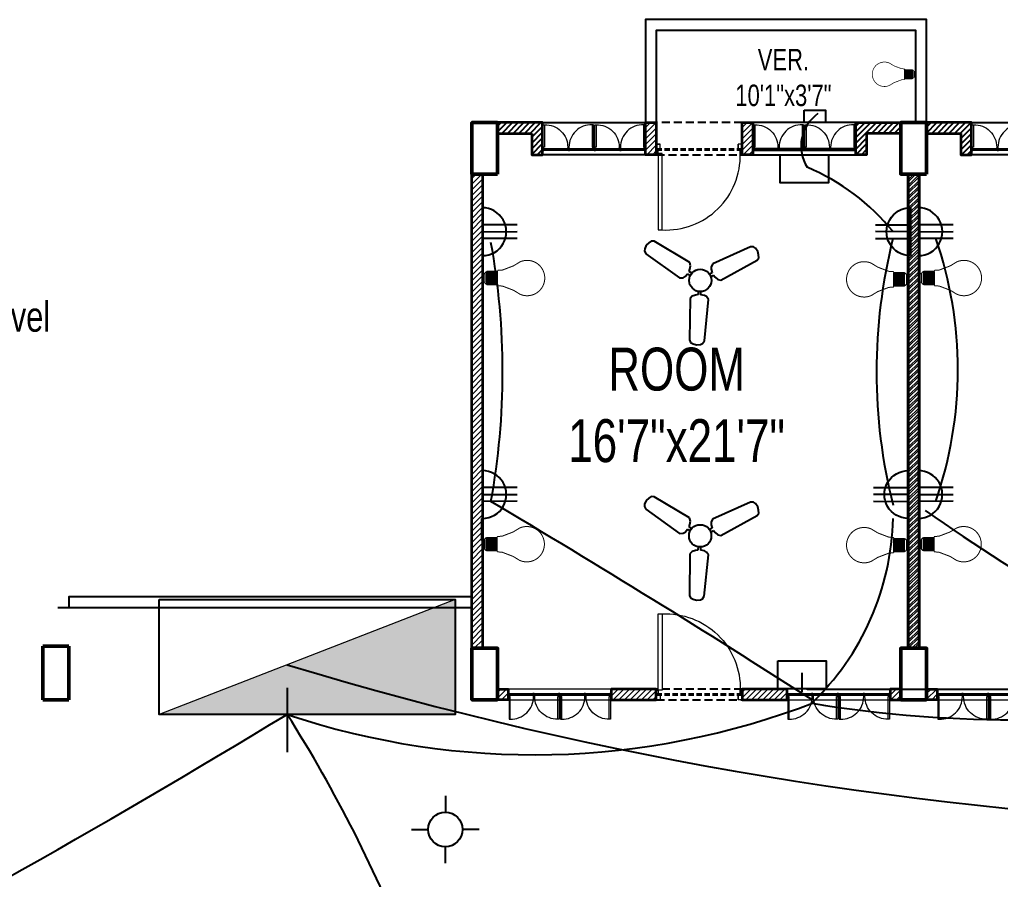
# Model space of a CAD drawing. Header units: inches. Extents: x -20263 to 10253, y -4567 to 3195.
# Drawn here: x 552.7 to 1010, y -1199.2 to -798.6 of the extents above; entities that cross this region are included whole.
import ezdxf

# ---------------------------------------------------------------- set-up
doc = ezdxf.new("R2010")
doc.units = ezdxf.units.IN
doc.header["$MEASUREMENT"] = 0
doc.linetypes.add('ACAD_ISO02W100', pattern=[15, 12, -3])
doc.linetypes.add('DASHED2', pattern=[0.375, 0.25, -0.125])
for name, color, linetype, lineweight in [('A-TEXT', 7, 'Continuous', 5), ('ar-DOOR-WOOD', 44, 'Continuous', 0), ('column', 1, 'Continuous', 50), ('Main Wall', 250, 'Continuous', 13), ('WALL_SEC_', 170, 'Continuous', 25), ('walll', 7, 'Continuous', 30)]:
    doc.layers.add(name, color=color, linetype=linetype, lineweight=lineweight)
for name, color, linetype in [('conduit', 160, 'Continuous'), ('e conduit sdb to swicth', 160, 'Continuous'), ('liveline', 1, 'Continuous')]:
    doc.layers.add(name, color=color, linetype=linetype)
doc.layers.add('hatch brick', color=32, linetype='Continuous', lineweight=0, transparency=0.4)
doc.styles.add('SIMPLE', font='romantic.ttf')
doc.styles.get("Standard").update_dxf_attribs({"font": 'arial.ttf'})
doc.dimstyles.get("Standard").update_dxf_attribs({"dimtxt": 0.18, "dimasz": 0.18, "dimexe": 0.18, "dimexo": 0.0625, "dimgap": 0.09, "dimtad": 0, "dimtih": 1, "dimtoh": 1, "dimdec": 4, "dimzin": 0, "dimdsep": 46, "dimtxsty": 'Standard', "dimcen": 0.09, "dimadec": 0, "dimazin": 0, "dimtfac": 1, "dimtdec": 4, "dimtofl": 0, "dimtmove": 0, "dimatfit": 3, "dimfxl": 1, "dimtolj": 1, "dimtzin": 0, "dimarcsym": 0})
pattern_1 = [(45, (-1497526.4206, -134080.5653), (-1.3258252147, 1.3258252147), [])]

# ---------------------------------------------------------------- blocks, each defined once
blk = doc.blocks.new('DOOR_45')
at = {"layer": 'ar-DOOR-WOOD'}
for p, q in [((-11008.75, 15426.44), (-11008.75, 15424.44)), ((-10968.75, 15426.44), (-11008.75, 15426.44)), ((-10968.75, 15427.44), (-10963.75, 15427.44)), ((-10968.75, 15427.44), (-10968.75, 15426.44)), ((-10968.75, 15424.44), (-10968.75, 15426.44)), ((-10968.75, 15426.44), (-10966.75, 15426.44)), ((-10966.75, 15426.44), (-10966.75, 15425.44)), ((-10966.75, 15425.44), (-10963.75, 15425.44)), ((-10963.75, 15427.44), (-10963.75, 15425.44)), ((-11008.75, 15424.44), (-10968.75, 15424.44)), ((-10968.75, 15382.44), (-10968.75, 15383.44)), ((-10968.75, 15383.44), (-10966.75, 15383.44)), ((-10966.75, 15384.44), (-10963.75, 15384.44)), ((-10966.75, 15383.44), (-10966.75, 15384.44)), ((-10963.75, 15382.44), (-10963.75, 15384.44)), ((-10968.75, 15382.44), (-10963.75, 15382.44))]:
    blk.add_line(p, q, dxfattribs=at)
for points in [[(-10968.75, 15426.44), (-11008.75, 15426.44), (-11008.75, 15424.44), (-10968.75, 15424.44)], [(-10963.75, 15427.44), (-10968.75, 15427.44), (-10968.75, 15426.44), (-10966.75, 15426.44), (-10966.75, 15425.44), (-10963.75, 15425.44)], [(-10968.75, 15383.44), (-10968.75, 15382.44), (-10963.75, 15382.44), (-10963.75, 15384.44), (-10966.75, 15384.44), (-10966.75, 15383.44)]]:
    blk.add_lwpolyline(points, close=True, dxfattribs=at)
blk.add_arc((-10969.89, 15422.35), 38.92, 176.9083, 271.677, dxfattribs=at)
blk = doc.blocks.new('DOOR_40')
at = {"layer": 'ar-DOOR-WOOD'}
for p, q in [((-11029.1, 15421.4), (-11064.1, 15421.4)), ((-11064.1, 15421.4), (-11064.1, 15419.4)), ((-11064.1, 15419.4), (-11029.1, 15419.4)), ((-11029.1, 15422.4), (-11024.1, 15422.4)), ((-11029.1, 15422.4), (-11029.1, 15421.4)), ((-11029.1, 15419.4), (-11029.1, 15421.4)), ((-11029.1, 15421.4), (-11027.1, 15421.4)), ((-11027.1, 15421.4), (-11027.1, 15420.4)), ((-11027.1, 15420.4), (-11024.1, 15420.4)), ((-11024.1, 15422.4), (-11024.1, 15420.4)), ((-11029.1, 15383.4), (-11027.1, 15383.4)), ((-11029.1, 15382.4), (-11029.1, 15383.4)), ((-11029.1, 15382.4), (-11024.1, 15382.4)), ((-11027.1, 15383.4), (-11027.1, 15384.4)), ((-11027.1, 15384.4), (-11024.1, 15384.4)), ((-11024.1, 15382.4), (-11024.1, 15384.4))]:
    blk.add_line(p, q, dxfattribs=at)
blk.add_arc((-11029.4, 15418.2), 34.8, 178.03, 270.3561, dxfattribs=at)
blk = doc.blocks.new('room 1')
h = blk.add_hatch()
h.set_pattern_fill('ANSI31', color=256, scale=15)
h.paths.add_polyline_path([(1498318.01, 133229.01), (1498318.01, 133219.01), (1498323.01, 133219.01), (1498323.01, 133234.01), (1498302.01, 133234.01), (1498302.01, 133229.01), (1498302.01, 133229.01)])
h = blk.add_hatch()
h.set_pattern_fill('ANSI31', color=256, scale=15)
h.paths.add_polyline_path([(1498474.01, 133229.01), (1498474.01, 133219.01), (1498469.01, 133219.01), (1498469.01, 133234.01), (1498490.01, 133234.01), (1498490.01, 133229.01), (1498490.01, 133229.01)])
at = {"layer": 'hatch brick'}
h = blk.add_hatch(dxfattribs=at)
h.set_pattern_fill('ANSI31', color=256, scale=15)
h.set_pattern_definition([(45, (69, 2), (-1.3258252147, 1.3258252147), [])])
h.paths.add_polyline_path([(1498376.01, 133234.01), (1498376.01, 133219.01), (1498376.01, 133219.01), (1498371.01, 133219.01), (1498371.01, 133234.01)])
h = blk.add_hatch(dxfattribs=at)
h.set_pattern_fill('ANSI31', color=256, scale=15)
h.set_pattern_definition([(45, (114, 2), (-1.3258252147, 1.3258252147), [])])
h.paths.add_polyline_path([(1498421.01, 133234.01), (1498421.01, 133219.01), (1498421.01, 133219.01), (1498416.01, 133219.01), (1498416.01, 133234.01)])
h = blk.add_hatch(dxfattribs=at)
h.set_pattern_fill('ANSI31', color=256, scale=15)
h.paths.add_polyline_path([(1498298.51, 132989.01), (1498293.51, 132989.01), (1498293.51, 133210.01), (1498298.51, 133210.01)])
h = blk.add_hatch(dxfattribs=at)
h.set_pattern_fill('ANSI31', color=256, scale=15)
h.paths.add_polyline_path([(1498493.51, 132989.01), (1498498.51, 132989.01), (1498498.51, 133210.01), (1498493.51, 133210.01)])
h = blk.add_hatch(dxfattribs=at)
h.set_pattern_fill('ANSI31', color=256, scale=15)
h.set_pattern_definition([(45, (-14.5, 0), (-1.3258252147, 1.3258252147), [])])
h.paths.add_polyline_path([(1498302.01, 132970.01), (1498307.01, 132970.01), (1498307.01, 132965.01), (1498302.01, 132965.01)])
h = blk.add_hatch(dxfattribs=at)
h.set_pattern_fill('ANSI31', color=256, scale=15)
h.set_pattern_definition([(45, (-5, -252), (-1.3258252147, 1.3258252147), [])])
h.paths.add_polyline_path([(1498376.01, 132970.01), (1498355.01, 132970.01), (1498355.01, 132965.01), (1498376.01, 132965.01)])
h = blk.add_hatch(dxfattribs=at)
h.set_pattern_fill('ANSI31', color=256, scale=15)
h.set_pattern_definition([(45, (1.2113, 4e-09), (-1.3258252147, 1.3258252147), [])])
h.paths.add_polyline_path([(1498437.01, 132970.01), (1498416.01, 132970.01), (1498416.01, 132965.01), (1498437.01, 132965.01)])
h = blk.add_hatch(dxfattribs=at)
h.set_pattern_fill('ANSI31', color=256, scale=15)
h.paths.add_polyline_path([(1498490.01, 132970.01), (1498485.01, 132970.01), (1498485.01, 132965.01), (1498490.01, 132965.01)])
for points in [[(1498323.01, 133234.01), (1498371.01, 133234.01), (1498371.01, 133219.01), (1498323.01, 133219.01)], [(1498469.01, 133234.01), (1498421.01, 133234.01), (1498421.01, 133219.01), (1498469.01, 133219.01)]]:
    blk.add_lwpolyline(points, close=True)
at = {"linetype": 'DASHED2', "ltscale": 15}
for points in [[(1498376.01, 133219.01), (1498416.01, 133219.01), (1498416.01, 133234.01), (1498376.01, 133234.01)], [(1498376.01, 132965.01), (1498416.01, 132965.01), (1498416.01, 132970.01), (1498376.01, 132970.01)]]:
    blk.add_lwpolyline(points, close=True, dxfattribs=at)
at = {"layer": 'Main Wall', "color": 1, "lineweight": 50}
for points in [[(1498302.01, 133210.01), (1498290.01, 133210.01), (1498290.01, 133234.01), (1498302.01, 133234.01), (1498302.01, 133210.01)], [(1498502.01, 133210.01), (1498490.01, 133210.01), (1498490.01, 133234.01), (1498502.01, 133234.01), (1498502.01, 133210.01)], [(1498302.01, 132965.01), (1498290.01, 132965.01), (1498290.01, 132989.01), (1498302.01, 132989.01), (1498302.01, 132965.01)], [(1498502.01, 132965.01), (1498490.01, 132965.01), (1498490.01, 132989.01), (1498502.01, 132989.01), (1498502.01, 132965.01)]]:
    blk.add_lwpolyline(points, dxfattribs=at)
at = {"layer": 'Main Wall', "lineweight": 35}
for points in [[(1498318.01, 133229.01), (1498318.01, 133219.01), (1498323.01, 133219.01), (1498323.01, 133234.01), (1498302.01, 133234.01), (1498302.01, 133229.01), (1498302.01, 133229.01), (1498302.01, 133229.01), (1498318.01, 133229.01)], [(1498474.01, 133229.01), (1498474.01, 133219.01), (1498469.01, 133219.01), (1498469.01, 133234.01), (1498490.01, 133234.01), (1498490.01, 133229.01), (1498490.01, 133229.01), (1498490.01, 133229.01), (1498474.01, 133229.01)], [(1498376.01, 132970.01), (1498376.01, 132970.01), (1498355.01, 132970.01), (1498355.01, 132965.01), (1498376.01, 132965.01), (1498376.01, 132970.01)]]:
    blk.add_lwpolyline(points, dxfattribs=at)
for points in [[(1498376.01, 133234.01), (1498376.01, 133219.01), (1498376.01, 133219.01), (1498376.01, 133219.01), (1498371.01, 133219.01), (1498371.01, 133234.01)], [(1498421.01, 133234.01), (1498421.01, 133219.01), (1498421.01, 133219.01), (1498421.01, 133219.01), (1498416.01, 133219.01), (1498416.01, 133234.01)], [(1498298.51, 132989.01), (1498293.51, 132989.01), (1498293.51, 133210.01), (1498298.51, 133210.01)], [(1498493.51, 132989.01), (1498498.51, 132989.01), (1498498.51, 133210.01), (1498493.51, 133210.01)], [(1498302.01, 132970.01), (1498307.01, 132970.01), (1498307.01, 132965.01), (1498302.01, 132965.01)], [(1498437.01, 132970.01), (1498416.01, 132970.01), (1498416.01, 132965.01), (1498437.01, 132965.01)], [(1498490.01, 132970.01), (1498485.01, 132970.01), (1498485.01, 132965.01), (1498490.01, 132965.01)]]:
    blk.add_lwpolyline(points, close=True, dxfattribs=at)
at = {"layer": 'Main Wall', "color": 150}
for points in [[(1498371.01, 133221.01), (1498323.61, 133221.01), (1498323.61, 133222.01), (1498371.01, 133222.01)], [(1498371.01, 133221.01), (1498323.61, 133221.01), (1498323.61, 133221.51), (1498371.01, 133221.51)], [(1498421.01, 133221.01), (1498468.41, 133221.01), (1498468.41, 133222.01), (1498421.01, 133222.01)], [(1498421.01, 133221.01), (1498468.41, 133221.01), (1498468.41, 133221.51), (1498421.01, 133221.51)], [(1498307.01, 132968.01), (1498354.41, 132968.01), (1498354.41, 132967.01), (1498307.01, 132967.01)], [(1498307.01, 132968.01), (1498354.41, 132968.01), (1498354.41, 132967.51), (1498307.01, 132967.51)], [(1498437.61, 132968.01), (1498484.41, 132968.01), (1498484.41, 132967.01), (1498437.61, 132967.01)], [(1498437.61, 132968.01), (1498484.41, 132968.01), (1498484.41, 132967.51), (1498437.61, 132967.51)]]:
    blk.add_lwpolyline(points, close=True, dxfattribs=at)
at = {"layer": 'Main Wall', "color": 150, "linetype": 'DASHED2', "ltscale": 10}
for points in [[(1498376.01, 133222.01), (1498416.01, 133222.01), (1498416.01, 133221.01), (1498376.01, 133221.01)], [(1498376.01, 133222.01), (1498416.01, 133222.01), (1498416.01, 133221.51), (1498376.01, 133221.51)], [(1498376.01, 132968.01), (1498416.01, 132968.01), (1498416.01, 132967.01), (1498376.01, 132967.01)], [(1498376.01, 132968.01), (1498416.01, 132968.01), (1498416.01, 132967.51), (1498376.01, 132967.51)]]:
    blk.add_lwpolyline(points, close=True, dxfattribs=at)
at = {"layer": 'Main Wall'}
for points in [[(1498307.01, 132965.01), (1498355.01, 132965.01), (1498355.01, 132970.01), (1498307.01, 132970.01)], [(1498437.01, 132965.01), (1498485.01, 132965.01), (1498485.01, 132970.01), (1498437.01, 132970.01)]]:
    blk.add_lwpolyline(points, close=True, dxfattribs=at)
at = {"layer": 'Main Wall', "extrusion": (0, 0, -1)}
for name, p, xscale, yscale, zscale, rotation in [('DOOR_40', (-1502949.75, 129913.77), 0.2999999999999545, 0.2999999999999545, -0.2999999999999545, 270), ('DOOR_40', (-1502973.75, 129913.77), 0.2999999999999545, 0.2999999999999545, -0.2999999999999545, 270), ('DOOR_40', (-1493818.28, 129913.77), -0.2999999999999545, 0.2999999999999545, -0.2999999999999545, 90), ('DOOR_40', (-1493842.28, 129913.77), -0.2999999999999545, 0.2999999999999545, -0.2999999999999545, 90), ('DOOR_45', (-1512089.3, 142969.57), -0.8888888888889142, 0.8888888888889142, -0.8888888888889142, 270), ('DOOR_45', (-1512089.3, 123219.46), 0.8888888888889142, 0.8888888888889142, -0.8888888888889142, 270), ('DOOR_40', (-1493704.28, 136275.25), 0.2999999999999545, 0.2999999999999545, -0.2999999999999545, 90), ('DOOR_40', (-1493728.28, 136275.25), 0.2999999999999545, 0.2999999999999545, -0.2999999999999545, 90), ('DOOR_40', (-1493834.28, 136275.25), 0.2999999999999545, 0.2999999999999545, -0.2999999999999545, 90), ('DOOR_40', (-1493858.28, 136275.25), 0.2999999999999545, 0.2999999999999545, -0.2999999999999545, 90)]:
    blk.add_blockref(name, p, dxfattribs=dict(at, xscale=xscale, yscale=yscale, zscale=zscale, rotation=rotation))
at = {"layer": 'Main Wall'}
for p, xscale, yscale, zscale, rotation in [((1493720.28, 129913.77), 0.2999999999999545, 0.2999999999999545, 0.2999999999999545, 270), ((1493744.28, 129913.77), 0.2999999999999545, 0.2999999999999545, 0.2999999999999545, 270), ((1503047.75, 129913.77), -0.2999999999999545, 0.2999999999999545, 0.2999999999999546, 90), ((1503071.75, 129913.77), -0.2999999999999545, 0.2999999999999545, 0.2999999999999546, 90), ((1502933.75, 136275.25), 0.2999999999999546, 0.2999999999999546, 0.2999999999999546, 90), ((1502957.75, 136275.25), 0.2999999999999546, 0.2999999999999546, 0.2999999999999546, 90), ((1503063.75, 136275.25), 0.2999999999999546, 0.2999999999999546, 0.2999999999999546, 90), ((1503087.75, 136275.25), 0.2999999999999546, 0.2999999999999546, 0.2999999999999546, 90)]:
    blk.add_blockref('DOOR_40', p, dxfattribs=dict(at, xscale=xscale, yscale=yscale, zscale=zscale, rotation=rotation))
blk = doc.blocks.new('LED')
for p, q in [((-11.6, -7.7), (11.7, -7.7)), ((-11.6, -11), (11.7, -9.6)), ((-11.6, -13.3), (11.7, -11.8)), ((-11.5, -15.5), (11.8, -14.1)), ((-11.3, -17.8), (11.9, -16.3)), ((-12.1, -25.6), (11.9, -25.6)), ((-11.2, -20), (12.1, -18.6)), ((-11.2, -22.2), (12.1, -20.8)), ((-11.2, -24.5), (12.1, -23.1))]:
    blk.add_line(p, q)
at = {"lineweight": 9}
blk.add_line((7.8, -3.1), (-7.8, -3.1), dxfattribs=at)
for points, const_width in [([(5.3, 0), (5.4, 0), (5.7, 0), (6.1, -0.1), (6.6, -0.3), (7, -0.6), (7.2, -0.9), (7.4, -1.2), (7.5, -1.5), (7.7, -2), (7.7, -2.5), (7.8, -3.1), (7.7, -2.5), (7.7, -2), (7.5, -1.5), (7.4, -1.2), (7.2, -0.9), (7, -0.6), (6.6, -0.3), (6.1, -0.1), (5.7, 0), (5.4, 0), (5.3, 0), (-5.3, 0), (-5.4, 0), (-5.5, 0), (-5.8, 0), (-6.1, -0.1), (-6.4, -0.2), (-6.7, -0.5), (-7, -0.7), (-7.3, -1.1), (-7.6, -1.7), (-7.7, -2.3), (-7.8, -3.1), (-7.8, -3.1), (-7.9, -3.2), (-8.1, -3.2), (-8.3, -3.3), (-8.9, -3.6), (-9.6, -4.1), (-10.3, -4.7), (-11, -5.4), (-11.2, -5.9), (-11.4, -6.4), (-11.6, -7), (-11.6, -7.7), (-12.2, -7.7), (-12.1, -26)], 2), ([(-5.3, 0), (-5.4, 0), (-5.5, 0), (-5.8, 0), (-6.1, -0.1), (-6.4, -0.2), (-6.7, -0.5), (-7, -0.7), (-7.3, -1.1), (-7.6, -1.7), (-7.7, -2.3), (-7.8, -3.1)], 1), ([(11.9, -26.1), (11.9, -7.7), (11.7, -7.7), (11.6, -7), (11.4, -6.4), (11.2, -5.9), (11, -5.4), (10.3, -4.7), (9.6, -4.1), (8.9, -3.6), (8.3, -3.3), (7.9, -3.2), (7.8, -3.1), (7.8, -3.1)], 2), ([(-0.1, -111.1), (-0.2, -111.1), (-1, -111.1), (-1.8, -111.1), (-2.6, -111.1), (-3.4, -111), (-4.2, -110.9), (-5, -110.8), (-5.8, -110.6), (-6.6, -110.5), (-7.4, -110.3), (-8.1, -110.1), (-8.9, -109.9), (-9.6, -109.7), (-10.4, -109.5), (-11.1, -109.2), (-11.8, -108.9), (-12.5, -108.7), (-13.2, -108.3), (-13.9, -108), (-14.6, -107.7), (-15.3, -107.3), (-16, -106.9), (-16.6, -106.6), (-17.3, -106.2), (-17.9, -105.7), (-18.5, -105.3), (-19.2, -104.8), (-19.8, -104.4), (-20.4, -103.9), (-20.9, -103.4), (-21.5, -102.9), (-22.1, -102.4), (-22.6, -101.9), (-23.1, -101.3), (-23.7, -100.8), (-24.2, -100.2), (-24.6, -99.6), (-25.1, -99), (-25.6, -98.4), (-26, -97.8), (-26.5, -97.2), (-26.9, -96.5), (-27.3, -95.9), (-27.7, -95.2), (-28.1, -94.6), (-28.4, -93.9), (-28.8, -93.2), (-29.1, -92.5), (-29.4, -91.8), (-29.7, -91.1), (-30, -90.4), (-30.2, -89.6), (-30.5, -88.9), (-30.7, -88.1), (-30.9, -87.4), (-31.1, -86.6), (-31.2, -85.9), (-31.4, -85.1), (-31.5, -84.3), (-31.6, -83.5), (-31.7, -82.7), (-31.8, -81.9), (-31.8, -81.1), (-31.9, -80.3), (-31.9, -79.5), (-31.9, -78.2), (-31.8, -77), (-31.7, -75.8), (-31.5, -74.6), (-31.3, -73.4), (-31.1, -72.2), (-30.8, -71.1), (-30.4, -69.9), (-30, -68.8), (-29.6, -67.7), (-29.2, -66.6), (-22.1, -55), (-14.6, -35.3), (-14.1, -29.7), (-14.1, -27.1), (-12.1, -25.6)], 1.8), ([(-0.1, -111.1), (0, -111.1), (0.8, -111.1), (1.6, -111.1), (2.5, -111.1), (3.3, -111), (4, -110.9), (4.8, -110.8), (5.6, -110.6), (6.4, -110.5), (7.2, -110.3), (7.9, -110.1), (8.7, -109.9), (9.4, -109.7), (10.2, -109.5), (10.9, -109.2), (11.6, -108.9), (12.3, -108.7), (13, -108.3), (13.7, -108), (14.4, -107.7), (15.1, -107.3), (15.8, -106.9), (16.4, -106.6), (17.1, -106.2), (17.7, -105.7), (18.3, -105.3), (19, -104.8), (19.6, -104.4), (20.2, -103.9), (20.7, -103.4), (21.3, -102.9), (21.9, -102.4), (22.4, -101.9), (22.9, -101.3), (23.5, -100.8), (24, -100.2), (24.5, -99.6), (24.9, -99), (25.4, -98.4), (25.8, -97.8), (26.3, -97.2), (26.7, -96.5), (27.1, -95.9), (27.5, -95.2), (27.9, -94.6), (28.2, -93.9), (28.6, -93.2), (28.9, -92.5), (29.2, -91.8), (29.5, -91.1), (29.8, -90.4), (30, -89.6), (30.3, -88.9), (30.5, -88.1), (30.7, -87.4), (30.9, -86.6), (31, -85.9), (31.2, -85.1), (31.3, -84.3), (31.4, -83.5), (31.5, -82.7), (31.6, -81.9), (31.6, -81.1), (31.7, -80.3), (31.7, -79.5), (31.7, -78.2), (31.6, -77), (31.5, -75.8), (31.3, -74.6), (31.1, -73.4), (30.9, -72.2), (30.6, -71.1), (30.2, -69.9), (29.9, -68.8), (29.4, -67.7), (29, -66.6), (21.9, -55), (14.4, -35.3), (13.9, -29.7), (13.9, -27.1), (11.9, -25.6)], 1.8)]:
    blk.add_lwpolyline(points, dxfattribs=dict(const_width=const_width))
at = {"color": 7, "lineweight": 20}
blk.add_open_spline([(-9.8, -25.6), (-9.8, -25.6), (9.4, -25.6), (9.4, -25.6)], degree=3, dxfattribs=at)
blk = doc.blocks.new('6')
at = {"color": 7}
for p, q in [((3268.2, -2243.2), (3260.1, -2275.1)), ((3260.1, -2275.1), (3351.4, -2686.9)), ((3285.1, -2227.8), (3268.2, -2243.2)), ((3322, -2211.4), (3285.1, -2227.8)), ((3358.8, -2210.9), (3322, -2211.4)), ((3387.4, -2214.9), (3358.8, -2210.9)), ((3407.5, -2235.6), (3387.4, -2214.9)), ((3532.6, -2638.3), (3407.5, -2235.6)), ((3351.4, -2686.9), (3378.5, -2709.3)), ((3467.6, -2701.4), (3489.2, -2689.8)), ((3489.2, -2689.8), (3518.4, -2668.9)), ((3518.4, -2668.9), (3532.6, -2638.3)), ((3378.5, -2709.3), (3403, -2714.4)), ((3403, -2714.4), (3440.1, -2709.5)), ((3440.1, -2709.5), (3449.6, -2742.4)), ((3476.7, -2735.2), (3467.6, -2701.4)), ((3594.1, -2888.3), (3627.9, -2897.4)), ((3634.6, -2869.5), (3601.3, -2861.3)), ((3649, -2834.9), (3634.6, -2869.5)), ((3665.6, -2816.2), (3649, -2834.9)), ((3698.5, -2804), (3665.6, -2816.2)), ((4100.8, -2930.8), (3698.5, -2804)), ((3290.9, -2913.4), (3004.7, -3223.2)), ((3324.5, -2910.5), (3290.9, -2913.4)), ((3357.2, -2925.3), (3324.5, -2910.5)), ((3378, -2938.2), (3357.2, -2925.3)), ((3402.8, -2913.4), (3378, -2938.2)), ((3398.8, -2958), (3422.6, -2933.2)), ((3421.6, -2987.7), (3398.8, -2958)), ((3429.5, -3011.4), (3421.6, -2987.7)), ((3627.9, -2897.4), (3627.1, -2921.8)), ((3627.1, -2921.8), (3630.6, -2957.5)), ((3630.6, -2957.5), (3650, -2985.2)), ((3650, -2985.2), (4061.4, -3078.2)), ((4124.4, -2953.8), (4100.8, -2930.8)), ((4129.3, -2976.1), (4124.4, -2953.8)), ((4125, -3016.3), (4129.3, -2976.1)), ((3112.6, -3331), (3423.5, -3046)), ((3423.5, -3046), (3429.5, -3011.4)), ((4061.4, -3078.2), (4089.3, -3071.2)), ((4089.3, -3071.2), (4107, -3048.4)), ((4107, -3048.4), (4125, -3016.3)), ((3004.7, -3223.2), (2996.8, -3250.9)), ((2996.8, -3250.9), (3007.7, -3277.6)), ((3007.7, -3277.6), (3026.5, -3309.3)), ((3026.5, -3309.3), (3059.1, -3333)), ((3059.1, -3333), (3080.9, -3339.9)), ((3080.9, -3339.9), (3112.6, -3331))]:
    blk.add_line(p, q, dxfattribs=at)
blk.add_circle((3491.2, -2845.6), 113.2, dxfattribs=at)
blk = doc.blocks.new('3 pin')
at = {"layer": 'WALL_SEC_', "color": 3, "lineweight": 25}
for p, q in [((10035.5, 6358.5), (10035.5, 6351.5)), ((10045.69, 6353.52), (10035.5, 6353.52)), ((10035.5, 6351.5), (10035.5, 6344.5)), ((10035.5, 6351.5), (10045.69, 6351.5)), ((10045.69, 6349.48), (10035.5, 6349.48))]:
    blk.add_line(p, q, dxfattribs=at)
blk.add_arc((10035.5, 6351.5), 7, 270, 90, dxfattribs=at)
blk = doc.blocks.new('*D201')
at = {"layer": 'conduit', "color": 0, "lineweight": -2, "transparency": 16777216}
for p, q in [((917.47, -1102.99), (917.47, -1111.8)), ((1127.47, -1105.49), (1127.47, -1111.8)), ((919.97, -1110.55), (1124.97, -1110.55))]:
    blk.add_line(p, q, dxfattribs=at)
at = {"layer": 'conduit', "color": 0, "transparency": 16777216}
for points in [[(919.97, -1110.14), (919.97, -1110.97), (917.47, -1110.55)], [(1124.97, -1110.14), (1124.97, -1110.97), (1127.47, -1110.55)]]:
    blk.add_solid(points, dxfattribs=at)
at = {"layer": 'Defpoints', "color": 0, "transparency": 16777216}
for p in [(917.47, -1102.36), (1127.47, -1104.86), (1127.47, -1110.55)]:
    blk.add_point(p, dxfattribs=at)
at = {"layer": 'conduit', "color": 0, "transparency": 16777216, "insert": (1022.47, -1108.65), "char_height": 2.5, "attachment_point": 5}
blk.add_mtext('210', dxfattribs=at)

msp = doc.modelspace()

# ---------------------------------------------------------------- hatches: boundary and pattern name
h = msp.add_hatch()
h.set_pattern_fill('ANSI31', color=256, scale=15)
h.set_pattern_definition(pattern_1)
h.paths.add_polyline_path([(791.593, -851.552), (791.593, -861.552), (796.593, -861.552), (796.593, -846.552), (775.593, -846.552), (775.593, -851.552), (775.593, -851.552)])
h = msp.add_hatch()
h.set_pattern_fill('ANSI31', color=256, scale=15)
h.set_pattern_definition(pattern_1)
h.paths.add_polyline_path([(947.593, -851.552), (947.593, -861.552), (942.593, -861.552), (942.593, -846.552), (963.593, -846.552), (963.593, -851.552), (963.593, -851.552)])
at = {"layer": 'hatch brick'}
h = msp.add_hatch(dxfattribs=at)
h.set_pattern_fill('ANSI31', color=256, scale=15)
h.set_pattern_definition([(45, (-1497457.4206, -134078.5653), (-1.3258252147, 1.3258252147), [])])
h.paths.add_polyline_path([(849.593, -846.552), (849.593, -861.552), (849.593, -861.552), (844.593, -861.552), (844.593, -846.552)])
h = msp.add_hatch(dxfattribs=at)
h.set_pattern_fill('ANSI31', color=256, scale=15)
h.set_pattern_definition([(45, (-1497412.4206, -134078.5653), (-1.3258252147, 1.3258252147), [])])
h.paths.add_polyline_path([(894.593, -846.552), (894.593, -861.552), (894.593, -861.552), (889.593, -861.552), (889.593, -846.552)])
h = msp.add_hatch(dxfattribs=at)
h.set_pattern_fill('ANSI31', color=256, scale=15)
h.set_pattern_definition([(45, (-1497529.9206, -134080.5653), (-1.3258252147, 1.3258252147), [])])
h.paths.add_polyline_path([(768.593, -1091.552), (763.593, -1091.552), (763.593, -870.552), (768.593, -870.552)])
h = msp.add_hatch(dxfattribs=at)
h.set_pattern_fill('ANSI31', color=256, scale=15)
h.set_pattern_definition(pattern_1)
h.paths.add_polyline_path([(967.093, -1091.552), (972.093, -1091.552), (972.093, -870.552), (967.093, -870.552)])
h = msp.add_hatch(dxfattribs=at)
h.set_pattern_fill('ANSI31', color=256, scale=15)
h.set_pattern_definition([(45, (-1497540.9206, -134080.5653), (-1.3258252147, 1.3258252147), [])])
h.paths.add_polyline_path([(775.593, -1110.552), (780.593, -1110.552), (780.593, -1115.552), (775.593, -1115.552)])
h = msp.add_hatch(dxfattribs=at)
h.set_pattern_fill('ANSI31', color=256, scale=15)
h.set_pattern_definition([(45, (-1497531.4206, -134332.5653), (-1.3258252147, 1.3258252147), [])])
h.paths.add_polyline_path([(849.593, -1110.552), (828.593, -1110.552), (828.593, -1115.552), (849.593, -1115.552)])
h = msp.add_hatch(dxfattribs=at)
h.set_pattern_fill('ANSI31', color=256, scale=15)
h.set_pattern_definition([(45, (-1497525.2093, -134080.5653), (-1.3258252147, 1.3258252147), [])])
h.paths.add_polyline_path([(910.593, -1110.552), (889.593, -1110.552), (889.593, -1115.552), (910.593, -1115.552)])
h = msp.add_hatch(dxfattribs=at)
h.set_pattern_fill('ANSI31', color=256, scale=15)
h.set_pattern_definition(pattern_1)
h.paths.add_polyline_path([(963.593, -1110.552), (958.593, -1110.552), (958.593, -1115.552), (963.593, -1115.552)])
at = {"layer": 'walll', "linetype": 'ACAD_ISO02W100', "lineweight": 20}
h = msp.add_hatch(color=7, dxfattribs=at)
h.dxf.hatch_style = 1
h.paths.add_polyline_path([(755.791, -1122.365), (755.791, -1068.824), (617.821, -1122.365)])

# ---------------------------------------------------------------- linework, layer by layer
at = {"color": 7, "lineweight": 20}
msp.add_line((755.791, -1068.824), (617.821, -1122.365), dxfattribs=at)
at = {"color": 30, "true_color": 0xf8991e}
for p, q in [((751.232, -1160.265), (751.232, -1167.952)), ((735.511, -1175.986), (743.198, -1175.986)), ((766.953, -1175.986), (759.266, -1175.986)), ((751.232, -1191.707), (751.232, -1184.02))]:
    msp.add_line(p, q, dxfattribs=at)
for points in [[(975.593, -846.552), (975.593, -798.552), (844.593, -798.552), (844.593, -846.552)], [(970.593, -846.552), (970.593, -803.552), (849.593, -803.552), (849.593, -846.552)], [(570.593, -1072.552), (575.593, -1072.552)]]:
    msp.add_lwpolyline(points)
at = {"color": 116, "true_color": 0x136734}
for points in [[(918.593, -840.807), (928.551, -840.807), (928.551, -846.552), (918.593, -846.552)], [(907.339, -861.552), (929.846, -861.552), (929.846, -874.636), (907.339, -874.636)], [(906.305, -1097.346), (928.812, -1097.346), (928.812, -1110.43), (906.305, -1110.43)]]:
    msp.add_lwpolyline(points, close=True, dxfattribs=at)
for points in [[(796.593, -846.552), (844.593, -846.552), (844.593, -861.552), (796.593, -861.552)], [(942.593, -846.552), (894.593, -846.552), (894.593, -861.552), (942.593, -861.552)], [(575.593, -1072.552), (763.593, -1072.552), (763.593, -1067.552), (575.593, -1067.552)]]:
    msp.add_lwpolyline(points, close=True)
at = {"linetype": 'DASHED2', "ltscale": 15}
for points in [[(849.593, -861.552), (889.593, -861.552), (889.593, -846.552), (849.593, -846.552)], [(849.593, -1115.552), (889.593, -1115.552), (889.593, -1110.552), (849.593, -1110.552)]]:
    msp.add_lwpolyline(points, close=True, dxfattribs=at)
at = {"color": 7, "lineweight": -3}
msp.add_lwpolyline([(617.821, -1068.824), (755.791, -1068.824), (755.791, -1122.365), (617.821, -1122.365)], close=True, dxfattribs=at)
at = {"color": 30, "true_color": 0xf8991e}
msp.add_circle((751.232, -1175.986), 8.034, dxfattribs=at)
at = {"color": 116, "true_color": 0x136734}
msp.add_arc((1187.367, 583.47), 1758.244, 253.141961, 282.938002, dxfattribs=at)
at = {"layer": 'column', "ltscale": 2000}
for p, q in [((563.593, -1090.552), (575.593, -1090.552)), ((563.593, -1090.552), (563.593, -1115.552)), ((563.593, -1090.552), (575.593, -1090.552)), ((563.593, -1090.552), (563.593, -1115.552)), ((575.593, -1090.552), (575.593, -1115.552)), ((575.593, -1090.552), (575.593, -1115.552)), ((575.593, -1115.552), (563.593, -1115.552)), ((575.593, -1115.552), (563.593, -1115.552))]:
    msp.add_line(p, q, dxfattribs=at)
at = {"layer": 'conduit', "color": 114, "true_color": 0x139b48}
for centre, radius, start, end in [((935.507, -857.471), 18.416, 124.88645, 212.49368), ((880.131, -962.104), 102.777, 39.03539, 67.19033), ((1206.913, -962.681), 254.648, 165.88632, 194.13416), ((802.408, -961.735), 187.8, 340.94238, 19.00213), ((442.547, -962.724), 335.403, 349.63258, 10.36742), ((-1870.099, -5469.192), 5172.144, 57.325118, 59.274602), ((1675.283, -16.39), 1229.838, 235.28937, 243.294735), ((837.326, -1028.365), 122.673, 313.51116, 358.75936), ((1016.483, -543.96), 580.919, 260.658992, 280.558854), ((792.615, -779.333), 361.84, 251.44534, 291.16108), ((-1901.678, 3141.035), 4982.831, 297.660777, 301.171918), ((129.359, -1470.359), 649.254, 21.219726, 32.411179)]:
    msp.add_arc(centre, radius, start, end, dxfattribs=at)
at = {"layer": 'e conduit sdb to swicth'}
msp.add_line((768.224, -1041.234), (768.224, -1030.999), dxfattribs=at)
at = {"layer": 'liveline'}
msp.add_line((677.474, -1109.937), (677.474, -1139.937), dxfattribs=at)
at = {"layer": 'Main Wall', "color": 1, "lineweight": 50}
for points in [[(775.593, -870.552), (763.593, -870.552), (763.593, -846.552), (775.593, -846.552), (775.593, -870.552)], [(975.593, -870.552), (963.593, -870.552), (963.593, -846.552), (975.593, -846.552), (975.593, -870.552)], [(775.593, -1115.552), (763.593, -1115.552), (763.593, -1091.552), (775.593, -1091.552), (775.593, -1115.552)], [(975.593, -1115.552), (963.593, -1115.552), (963.593, -1091.552), (975.593, -1091.552), (975.593, -1115.552)]]:
    msp.add_lwpolyline(points, dxfattribs=at)
at = {"layer": 'Main Wall', "lineweight": 35}
for points in [[(791.593, -851.552), (791.593, -861.552), (796.593, -861.552), (796.593, -846.552), (775.593, -846.552), (775.593, -851.552), (775.593, -851.552), (775.593, -851.552), (791.593, -851.552)], [(947.593, -851.552), (947.593, -861.552), (942.593, -861.552), (942.593, -846.552), (963.593, -846.552), (963.593, -851.552), (963.593, -851.552), (963.593, -851.552), (947.593, -851.552)], [(849.593, -1110.552), (849.593, -1110.552), (828.593, -1110.552), (828.593, -1115.552), (849.593, -1115.552), (849.593, -1110.552)]]:
    msp.add_lwpolyline(points, dxfattribs=at)
for points in [[(849.593, -846.552), (849.593, -861.552), (849.593, -861.552), (849.593, -861.552), (844.593, -861.552), (844.593, -846.552)], [(894.593, -846.552), (894.593, -861.552), (894.593, -861.552), (894.593, -861.552), (889.593, -861.552), (889.593, -846.552)], [(768.593, -1091.552), (763.593, -1091.552), (763.593, -870.552), (768.593, -870.552)], [(967.093, -1091.552), (972.093, -1091.552), (972.093, -870.552), (967.093, -870.552)], [(775.593, -1110.552), (780.593, -1110.552), (780.593, -1115.552), (775.593, -1115.552)], [(910.593, -1110.552), (889.593, -1110.552), (889.593, -1115.552), (910.593, -1115.552)], [(963.593, -1110.552), (958.593, -1110.552), (958.593, -1115.552), (963.593, -1115.552)]]:
    msp.add_lwpolyline(points, close=True, dxfattribs=at)
at = {"layer": 'Main Wall', "color": 150}
for points in [[(844.593, -859.552), (797.193, -859.552), (797.193, -858.552), (844.593, -858.552)], [(844.593, -859.552), (797.193, -859.552), (797.193, -859.052), (844.593, -859.052)], [(894.593, -859.552), (941.993, -859.552), (941.993, -858.552), (894.593, -858.552)], [(894.593, -859.552), (941.993, -859.552), (941.993, -859.052), (894.593, -859.052)], [(780.593, -1112.552), (827.993, -1112.552), (827.993, -1113.552), (780.593, -1113.552)], [(780.593, -1112.552), (827.993, -1112.552), (827.993, -1113.052), (780.593, -1113.052)], [(911.193, -1112.552), (957.993, -1112.552), (957.993, -1113.552), (911.193, -1113.552)], [(911.193, -1112.552), (957.993, -1112.552), (957.993, -1113.052), (911.193, -1113.052)]]:
    msp.add_lwpolyline(points, close=True, dxfattribs=at)
at = {"layer": 'Main Wall', "color": 150, "linetype": 'DASHED2', "ltscale": 10}
for points in [[(849.593, -858.552), (889.593, -858.552), (889.593, -859.552), (849.593, -859.552)], [(849.593, -858.552), (889.593, -858.552), (889.593, -859.052), (849.593, -859.052)], [(849.593, -1112.552), (889.593, -1112.552), (889.593, -1113.552), (849.593, -1113.552)], [(849.593, -1112.552), (889.593, -1112.552), (889.593, -1113.052), (849.593, -1113.052)]]:
    msp.add_lwpolyline(points, close=True, dxfattribs=at)
at = {"layer": 'Main Wall'}
for points in [[(780.593, -1115.552), (828.593, -1115.552), (828.593, -1110.552), (780.593, -1110.552)], [(910.593, -1115.552), (958.593, -1115.552), (958.593, -1110.552), (910.593, -1110.552)]]:
    msp.add_lwpolyline(points, close=True, dxfattribs=at)

# ---------------------------------------------------------------- block references
at = {"color": 1}
for p, xscale, yscale, zscale, rotation in [((970.23, -824.001), -0.1793349189005943, 0.1793349189005943, 0.1793349189005943, 269.9999999998945), ((768.778, -918.967), 0.2590482185936613, 0.2590482185936613, 0.2590482185936613, 90), ((967.093, -919.578), -0.2590482185936613, 0.2590482185936613, 0.2590482185936613, 270), ((972.463, -918.967), 0.2590482185936613, 0.2590482185936613, 0.2590482185936613, 90), ((768.606, -1043.009), 0.2590482185936613, 0.2590482185936613, 0.2590482185936613, 90), ((967.093, -1043.453), -0.2590482185936613, 0.2590482185936613, 0.2590482185936613, 270), ((972.337, -1043.009), 0.2590482185936613, 0.2590482185936613, 0.2590482185936613, 90)]:
    msp.add_blockref('LED', p, dxfattribs=dict(at, xscale=xscale, yscale=yscale, zscale=zscale, rotation=rotation))
at = {"extrusion": (0, 0, -1), "xscale": -1, "zscale": -1}
msp.add_blockref('room 1', (1497326.421, -134080.565), dxfattribs=at)
at = {"color": 40, "true_color": 0xf8d731, "xscale": 0.04578869434389712, "yscale": 0.04578869434389712, "zscale": 0.04578869434389712, "rotation": 41.8550425353075}
for p in [(664.066, -929.722), (664.048, -1048.746)]:
    msp.add_blockref('6', p, dxfattribs=at)
at = {"layer": 'Main Wall', "extrusion": (0, 0, -1)}
for name, p, xscale, yscale, zscale, rotation in [('DOOR_40', (-5423.326, -4166.793), 0.2999999999999545, 0.2999999999999545, -0.2999999999999545, 270), ('DOOR_40', (-5447.326, -4166.793), 0.2999999999999545, 0.2999999999999545, -0.2999999999999545, 270), ('DOOR_40', (-5521.326, -4166.793), 0.2999999999999545, 0.2999999999999545, -0.2999999999999546, 270), ('DOOR_40', (-5545.326, -4166.793), 0.2999999999999545, 0.2999999999999545, -0.2999999999999546, 270), ('DOOR_45', (-14562.877, -10861.108), 0.8888888888889142, 0.8888888888889142, -0.8888888888889142, 270), ('DOOR_40', (3822.141, 2194.688), 0.2999999999999545, 0.2999999999999545, -0.2999999999999545, 90), ('DOOR_40', (3798.141, 2194.688), 0.2999999999999545, 0.2999999999999545, -0.2999999999999545, 90), ('DOOR_40', (3692.141, 2194.688), 0.2999999999999545, 0.2999999999999545, -0.2999999999999545, 90), ('DOOR_40', (3668.141, 2194.688), 0.2999999999999545, 0.2999999999999545, -0.2999999999999545, 90)]:
    msp.add_blockref(name, p, dxfattribs=dict(at, xscale=xscale, yscale=yscale, zscale=zscale, rotation=rotation))
at = {"layer": 'Main Wall'}
for name, p, xscale, yscale, zscale, rotation in [('DOOR_40', (-3806.141, -4166.793), 0.2999999999999545, 0.2999999999999545, 0.2999999999999545, 270), ('DOOR_40', (-3782.141, -4166.793), 0.2999999999999545, 0.2999999999999545, 0.2999999999999545, 270), ('DOOR_40', (-3708.141, -4166.793), 0.2999999999999545, 0.2999999999999545, 0.2999999999999545, 270), ('DOOR_40', (-3684.141, -4166.793), 0.2999999999999545, 0.2999999999999545, 0.2999999999999545, 270), ('DOOR_45', (14562.877, 8889.003), 0.8888888888889142, 0.8888888888889142, 0.8888888888889142, 90), ('DOOR_40', (5407.326, 2194.688), 0.2999999999999546, 0.2999999999999546, 0.2999999999999546, 90), ('DOOR_40', (5431.326, 2194.688), 0.2999999999999546, 0.2999999999999546, 0.2999999999999546, 90), ('DOOR_40', (5537.326, 2194.688), 0.2999999999999546, 0.2999999999999546, 0.2999999999999546, 90), ('DOOR_40', (5561.326, 2194.688), 0.2999999999999546, 0.2999999999999546, 0.2999999999999546, 90)]:
    msp.add_blockref(name, p, dxfattribs=dict(at, xscale=xscale, yscale=yscale, zscale=zscale, rotation=rotation))
at = {"layer": 'WALL_SEC_', "color": 3, "lineweight": 18, "yscale": 1.593189739815701, "zscale": 1.593189739815701}
for p, xscale, rotation in [((-15184.868, -11071.769), 1.593189739815701, 0.1981071203228082), ((16921.456, -11071.769), -1.593189739815701, 359.8018928796772), ((-14981.53, -11071.769), 1.593189739815701, 0.1981071203228082), ((-15184.868, -11194.238), 1.593189739815701, 0.1981071203228082), ((16920.465, -11194.259), -1.593189739815701, 359.8018928796772), ((-14981.589, -11194.238), 1.593189739815701, 0.1981071203228082)]:
    msp.add_blockref('3 pin', p, dxfattribs=dict(at, xscale=xscale, rotation=rotation))

# ---------------------------------------------------------------- texts
at = {"layer": 'A-TEXT', "attachment_point": 9, "style": 'SIMPLE'}
for s, insert, char_height, width in [('\\pxqc;{\\fSwis721 LtCn BT|b0|i0|c0|p34;VER.\\P10\'1"x3\'7"}', (945.593, -838.985), 10, 73.45933), ("\\pxqc;{\\fSwis721 LtCn BT|b0|i0|c0|p34;+2' from Ground Level }", (569.416, -944.185), 14, 146.91866), ('\\pxqc;{\\fSwis721 LtCn BT|b0|i0|c0|p34;ROOM\\P16\'7"x21\'7"}', (932.53, -1005.055), 20, 146.91866)]:
    msp.add_mtext(s, dxfattribs=dict(at, insert=insert, char_height=char_height, width=width))

# ---------------------------------------------------------------- dimensions: what is measured, and where the dimension line sits
at = {"layer": 'conduit'}
dim = msp.add_linear_dim(base=(1127.474, -1110.552), p1=(917.474, -1102.365), p2=(1127.474, -1104.865), dimstyle='Standard', override={"dimtxt": 2.5, "dimasz": 2.5, "dimexe": 1.25, "dimexo": 0.625, "dimgap": 0.625, "dimtad": 1, "dimtih": 0, "dimtoh": 0, "dimdec": 2, "dimzin": 8, "dimdsep": 44, "dimcen": 2.5, "dimtdec": 2, "dimtofl": 1, "dimtolj": 0, "dimtzin": 8}, dxfattribs=at)
dim.commit()
dim.dimension.update_dxf_attribs({"geometry": '*D201', "text_midpoint": (1022.474, -1108.651)})

doc.saveas('drawing.dxf')
